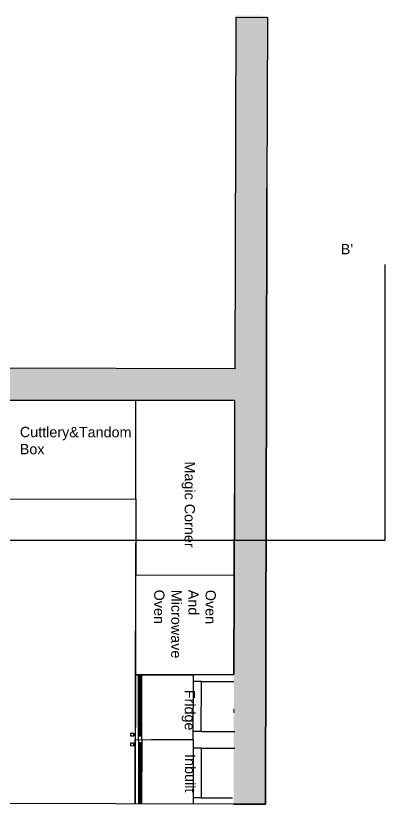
# Model space of a CAD drawing. Header units: millimetres. Extents: x 2258 to 5600, y 711 to 2563.
# Drawn here: x 4941.2 to 5031.2, y 2348.4 to 2540.1 of the extents above; entities that cross this region are included whole.
import ezdxf

# ---------------------------------------------------------------- set-up
doc = ezdxf.new("R2010")
doc.units = ezdxf.units.MM
for name, color, linetype, lineweight in [('HAT', 8, 'Continuous', 18), ('PQI-A-IN-FURN', 39, 'Continuous', 13), ('PQI-A-IN-FURN-KIT', 37, 'Continuous', 13), ('PQI-A-WALL', 30, 'Continuous', 50), ('PQI-ST-COLM', 34, 'Continuous', 40)]:
    doc.layers.add(name, color=color, linetype=linetype, lineweight=lineweight)
doc.styles.get("Standard").update_dxf_attribs({"font": 'arial.ttf'})

# ---------------------------------------------------------------- blocks, each defined once
blk = doc.blocks.new('A$C720672EA')
for p, q in [((0, 97.1), (0, 797.1)), ((0, 797.1), (775, 797.1)), ((731.6, 854.1), (701.6, 854.1)), ((701.6, 854.1), (701.6, 814.1)), ((701.6, 814.1), (731.6, 814.1)), ((711.6, 814.1), (711.6, 797.1)), ((721.6, 797.1), (721.6, 814.1)), ((731.6, 814.1), (731.6, 854.1)), ((775, 797.1), (775, 97.1)), ((1550.5, 797.1), (775, 797.1)), ((775, 797.1), (775, 97.1)), ((818.4, 854.1), (818.4, 814.1)), ((848.4, 854.1), (818.4, 854.1)), ((818.4, 814.1), (848.4, 814.1)), ((828.4, 814.1), (828.4, 797.1)), ((838.4, 797.1), (838.4, 814.1)), ((848.4, 814.1), (848.4, 854.1)), ((1550.5, 97.1), (1550.5, 797.1)), ((775, 757.1), (0, 757.1)), ((775, 717.1), (0, 717.1)), ((15, 717.1), (15, 757.1)), ((735, 747.1), (15, 747.1)), ((735, 737.1), (15, 737.1)), ((735, 727.1), (15, 727.1)), ((735, 717.1), (735, 757.1)), ((775, 757.1), (1550.5, 757.1)), ((775, 717.1), (1550.5, 717.1)), ((815, 717.1), (815, 757.1)), ((815, 747.1), (1535, 747.1)), ((815, 737.1), (1535, 737.1)), ((815, 727.1), (1535, 727.1)), ((1535, 717.1), (1535, 757.1)), ((775, 97.1), (775, 599.9)), ((775, 97.1), (775, 599.9)), ((775, 97.1), (0, 97.1)), ((75, 0), (75, 97.1)), ((675, 0), (675, 97.1)), ((775, 97.1), (1550.5, 97.1)), ((875, 0), (875, 97.1)), ((1475, 0), (1475, 97.1)), ((675, 0), (75, 0)), ((875, 0), (1475, 0))]:
    blk.add_line(p, q)

msp = doc.modelspace()

# ---------------------------------------------------------------- hatches: boundary and pattern name
at = {"layer": 'PQI-A-IN-FURN', "true_color": 0x000000}
h = msp.add_hatch(color=18, dxfattribs=at)
h.dxf.hatch_style = 1
h.paths.add_polyline_path([(4836.098, 2427.286), (4843.824, 2427.268), (4843.872, 2446.898), (4994.501, 2446.526), (4994.446, 2423.742), (5002.172, 2423.723), (5002.227, 2446.507), (5002.351, 2498.005), (5002.36, 2501.868), (5002.452, 2540.067), (4994.725, 2540.085), (4994.519, 2454.252), (4865.101, 2454.573), (4836.164, 2454.643), (4836.145, 2446.917)])
h = msp.add_hatch(color=18, dxfattribs=at)
h.dxf.hatch_style = 1
h.paths.add_polyline_path([(5002.172, 2423.719), (4994.446, 2423.747), (4994.316, 2371.589), (4994.316, 2371.589), (4994.26, 2348.41), (5001.985, 2348.391)])

# ---------------------------------------------------------------- linework, layer by layer
for p, q in [((4994.634, 2454.253), (4994.839, 2539.707)), ((4994.839, 2539.707), (5002.482, 2539.684)), ((5002.482, 2539.684), (5002.351, 2498.005)), ((4994.634, 2454.253), (4835.891, 2454.78)), ((4970.443, 2422.594), (4970.501, 2446.583)), ((4994.501, 2446.525), (4970.501, 2446.583)), ((4994.501, 2446.525), (4983.173, 2446.553)), ((4983.173, 2446.553), (4983.173, 2446.552)), ((4994.501, 2446.525), (4994.472, 2434.525)), ((4994.472, 2434.525), (4994.446, 2423.747)), ((4867.814, 2422.84), (4970.443, 2422.594)), ((4867.814, 2422.84), (4970.443, 2422.594)), ((4935.443, 2422.678), (4970.443, 2422.594)), ((4970.443, 2422.594), (4970.265, 2348.468)), ((4970.443, 2422.594), (4970.341, 2379.959)), ((4994.443, 2422.536), (4994.399, 2403.99)), ((4994.399, 2403.99), (4970.398, 2404.047)), ((4970.341, 2379.959), (4970.265, 2348.468)), ((4970.341, 2379.959), (4994.337, 2379.901)), ((4994.337, 2379.901), (4994.337, 2379.901)), ((4986.424, 2378.199), (4994.327, 2378.199)), ((4986.395, 2366.089), (4994.577, 2366.089)), ((4986.385, 2362.052), (4994.577, 2362.052)), ((4994.258, 2348.41), (4867.636, 2348.715)), ((4986.356, 2349.943), (4993.952, 2349.943)), ((4994.258, 2348.41), (4994.258, 2348.41))]:
    msp.add_line(p, q)
at = {"color": 242, "true_color": 0xcd2027}
for p, q in [((5031.158, 2412.578), (5031.158, 2479.631)), ((4801.356, 2412.578), (5031.158, 2412.578))]:
    msp.add_line(p, q, dxfattribs=at)
at = {"layer": 'PQI-A-IN-FURN-KIT'}
for p in [(4994.316, 2371.589), (4994.314, 2370.608)]:
    msp.add_line(p, (4994.314, 2370.608), dxfattribs=at)
at = {"layer": 'PQI-A-WALL', "color": 0, "lineweight": 35, "ltscale": 1000}
for p, q in [((5002.227, 2446.507), (5002.351, 2498.005)), ((4843.872, 2446.898), (4994.501, 2446.525)), ((5002.172, 2423.714), (5002.227, 2446.507))]:
    msp.add_line(p, q, dxfattribs=at)
at = {"layer": 'PQI-A-WALL', "ltscale": 1000}
msp.add_line((5002.227, 2446.507), (5002.227, 2446.507), dxfattribs=at)
at = {"layer": 'PQI-ST-COLM', "color": 0, "lineweight": 35}
for points in [[(4994.258, 2348.41), (5001.985, 2348.391), (5002.172, 2423.719)], [(4994.446, 2423.747), (4994.337, 2379.901)]]:
    msp.add_lwpolyline(points, dxfattribs=at)

# ---------------------------------------------------------------- block references
at = {"xscale": 0.02018306628640875, "yscale": 0.02018306628640875, "zscale": 0.02018306628640875, "rotation": 89.86233198913213}
msp.add_blockref('A$C720672EA', (4986.353, 2348.429), dxfattribs=at)

# ---------------------------------------------------------------- texts
at = {"char_height": 2.5, "attachment_point": 1}
for s, width, insert, rotation in [('Cuttlery&Tandom Box', 3.73013, (4942.235, 2440.147), 359.86233), ('Oven  And Microwave Oven', 6.9441, (4989.935, 2400.518), 269.86233), ('Fridge', 1.43104, (4984.871, 2376.219), 269.86233)]:
    msp.add_mtext_dynamic_manual_height_columns(s, width=width, gutter_width=12.5, heights=[0], dxfattribs=dict(at, insert=insert, rotation=rotation))
at = {"char_height": 2.5, "attachment_point": 1, "rotation": 269.86233}
for s, insert in [('Magic Corner', (4984.866, 2431.729)), ('Inbuilt', (4984.936, 2360.579))]:
    msp.add_mtext(s, dxfattribs=dict(at, insert=insert))
at = {"layer": 'HAT', "color": 18, "lineweight": 30, "true_color": 0x000000, "insert": (5020.343, 2484.599), "char_height": 2.5, "attachment_point": 1}
msp.add_mtext_dynamic_manual_height_columns("B'", width=10, gutter_width=12.5, heights=[0], dxfattribs=at)

doc.saveas('drawing.dxf')
